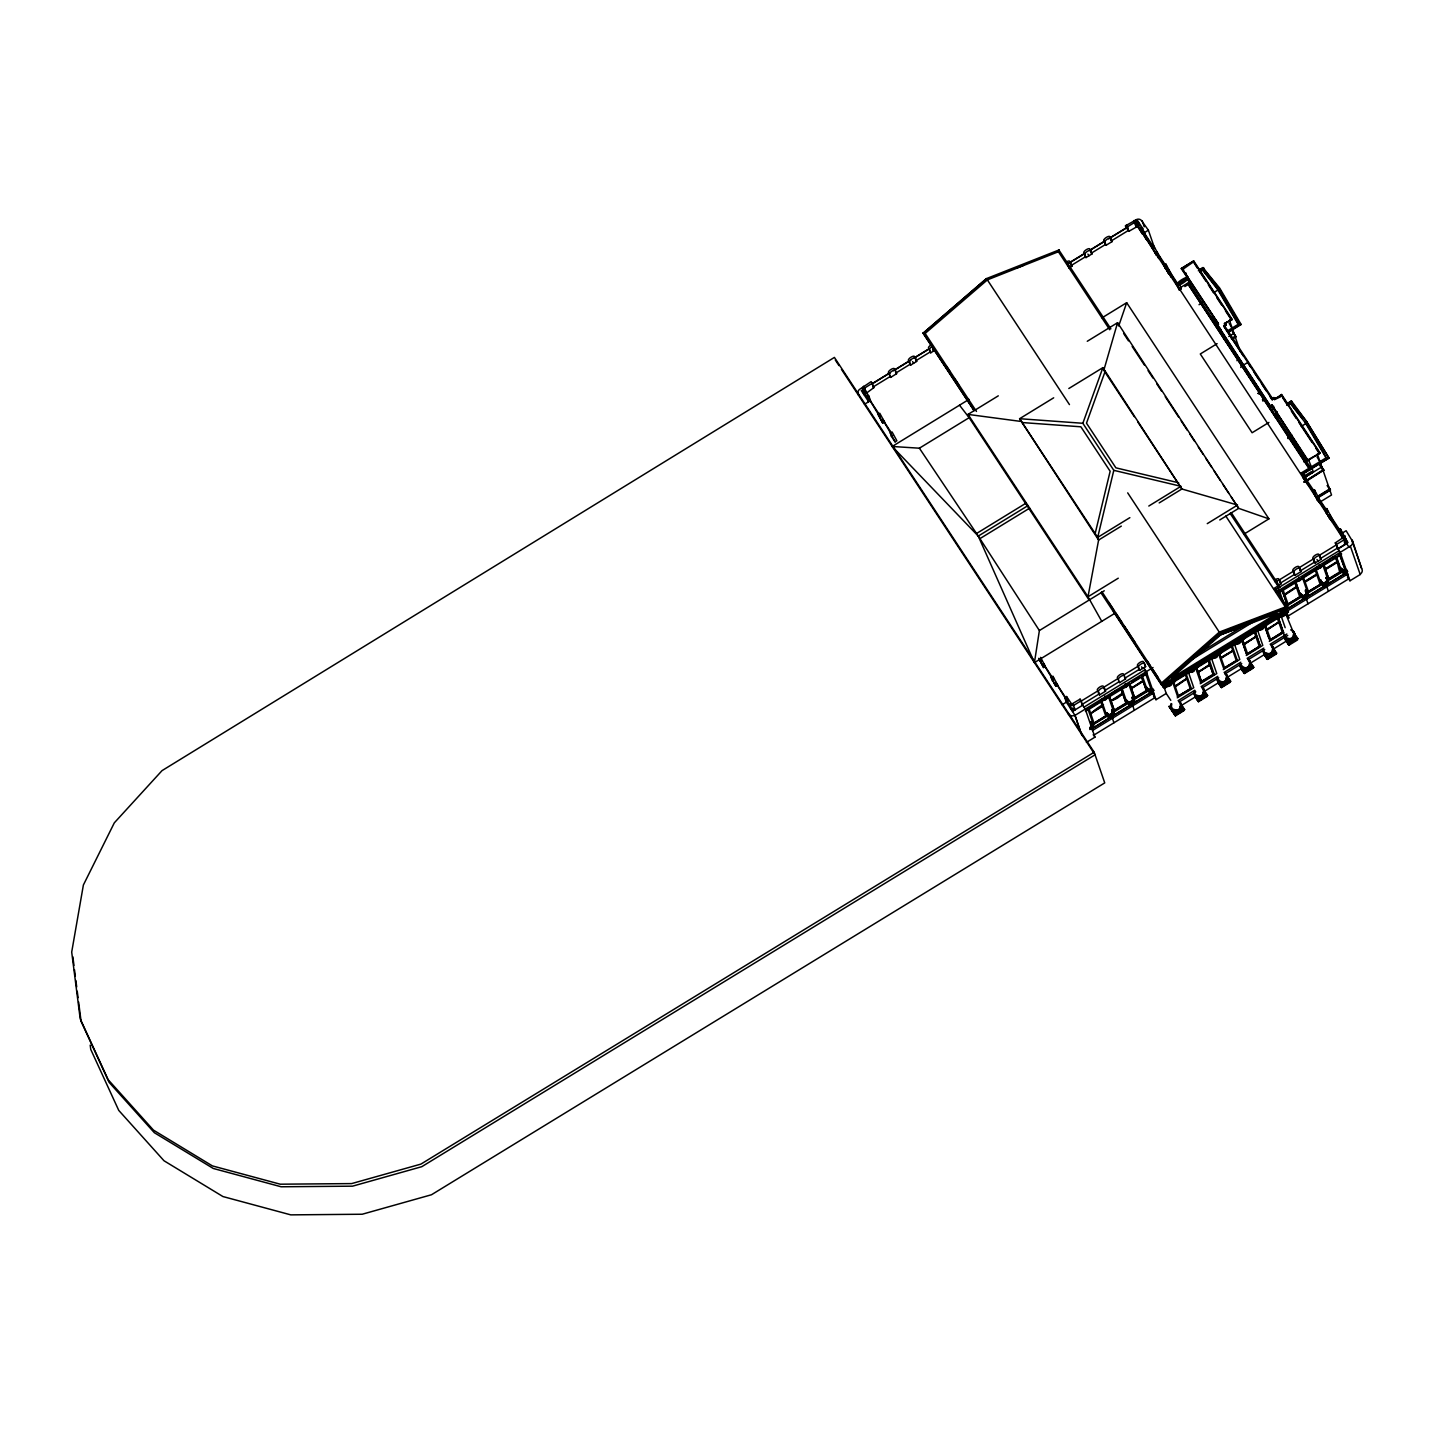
<?xml version="1.0" encoding="UTF-8"?>
<svg xmlns="http://www.w3.org/2000/svg" width="1434" height="1434" viewBox="0 0 1434 1434"><rect width="100%" height="100%" fill="white"/><g stroke="black" fill="none" stroke-linecap="round" stroke-linejoin="round"><path stroke-width="1.5" d="M1147.11 240.177L1143.669 235.033M1171.327 682.1L1170.628 684.394A3.101 2.886 -18.9 0 1 1168.459 685.542L1166.828 685.309M1194.343 667.993L1193.644 670.287A3.101 2.886 -18.9 0 1 1191.475 671.435L1189.826 671.202M1240.356 639.779L1239.675 642.056A3.101 2.886 -18.9 0 1 1237.506 643.221L1235.857 642.988M1263.372 625.654L1262.673 627.949A3.101 2.886 -18.9 0 1 1260.522 629.114L1257.582 628.63M1306.499 592.547L1305.872 594.608A2.796 2.599 -18.9 0 1 1303.918 595.648L1301.785 595.074A3.119 2.904 -18.9 0 1 1300.907 593.909M1321.072 565.731L1320.624 567.147A1.936 1.792 -18.9 0 1 1319.28 567.882L1317.81 567.47A2.151 2.008 -18.9 0 1 1317.452 567.111M1326.88 580.035L1326.253 582.096A2.796 2.599 -18.9 0 1 1324.317 583.154L1322.184 582.562A3.119 2.904 -18.9 0 1 1321.108 580.698M1162.651 684.52L1102.065 591.937L1100.954 592.744L1161.737 685.309L1287.822 608.016L1285.581 606.887L1219.312 632.089L1161.809 682.763L1161.737 685.309L1220.316 633.703L1127.698 492.866M1111.87 709.633A3.675 3.424 -19.1 0 1 1112.802 711.067L1112.569 713.558A3.28 3.065 -19.1 0 1 1110.561 715.172L1107.944 714.974A3.675 3.424 -19.1 0 1 1106.636 713.827L1109.181 718.183L1114.863 714.329L1108.858 718.004L1106.51 714.275M1129.293 704.883L1135.244 701.835L1133.362 698.967A3.567 3.316 -19.1 0 0 1132.537 697.569M1175.127 715.458L1184.627 709.597L1175.002 715.53L1168.943 706.299L1175.306 715.082L1183.928 709.794M1195.347 695.866L1198.017 701.423L1207.643 695.49L1204.004 689.951M1244.031 673.209L1253.657 667.276L1244.031 673.209L1241.002 668.585M1273.051 647.63L1276.672 653.169L1267.047 659.102L1264.376 653.546M1303.04 598.964L1308.937 595.325L1302.95 599L1301.086 596.132M1327.382 579.981L1329.336 582.813L1323.385 585.879M1347.584 571.395L1343.73 573.869L1347.261 570.768M1286.137 639.815L1288.252 644.547L1297.895 638.632L1295.78 635.585M1086.398 709.346L1086.201 711.049M1090.844 727.253A3.28 3.065 -19.1 0 0 1092.045 725.998L1092.296 723.489A3.675 3.424 -19.1 0 0 1091.919 722.718M1106.923 714.634A3.675 3.424 -19.1 0 0 1108.231 715.781L1110.83 715.996A3.28 3.065 -19.1 0 0 1112.856 714.383L1113.089 711.873A3.675 3.424 -19.1 0 0 1112.712 711.103A3.567 3.316 -19.1 0 0 1112.031 709.74M1127.357 685.47L1127.303 684.412M1133.631 700.222L1133.236 701.871A3.28 3.065 -19.1 0 1 1131.229 703.502L1128.612 703.287A3.675 3.424 -19.1 0 1 1127.321 702.14M1172.062 681.06L1170.986 684.448A4.284 3.997 -18.9 0 1 1167.885 685.846L1165.645 685.38M1170.753 704.811L1170.61 706.191A5.736 5.342 -18.9 0 0 1173.12 710.242L1177.117 710.995A5.144 4.786 -18.9 0 0 1180.523 708.772L1181.329 704.919M1172.367 709.848L1176.31 711.228A5.288 4.929 -18.9 0 0 1180.128 709.507L1181.58 705.689A5.897 5.503 -18.9 0 0 1179.178 701.513M1171.309 708.862A5.897 5.503 -18.9 0 0 1172.815 711.174L1176.758 712.537A5.288 4.929 -18.9 0 0 1180.576 710.816L1182.028 706.998M1195.078 666.935L1194.002 670.341A4.284 3.997 -18.9 0 1 1190.901 671.739L1188.661 671.273M1195.185 667.258L1194.199 670.933A4.284 3.997 -18.9 0 1 1191.098 672.331L1188.858 671.865M1195.382 695.741L1199.308 697.121A5.288 4.929 -18.9 0 0 1203.126 695.382L1204.596 691.582A5.897 5.503 -18.9 0 0 1202.176 687.406M1194.325 694.755A5.897 5.503 -18.9 0 0 1195.831 697.049L1199.756 698.43A5.288 4.929 -18.9 0 0 1203.574 696.709L1205.044 692.891M1218.093 652.828L1217 656.234A4.284 3.997 -18.9 0 1 1213.917 657.632L1211.676 657.166M1226.034 648.742L1231.86 644.726L1237.309 660.303L1223.74 668.62L1218.273 653.044L1217.215 656.826A4.284 3.997 -18.9 0 1 1214.114 658.224L1211.873 657.74M1218.398 681.634L1222.324 683.014A5.288 4.929 -18.9 0 0 1226.142 681.275L1227.612 677.457A5.897 5.503 -18.9 0 0 1225.192 673.299M1241.091 638.722L1239.012 642.54L1234.566 642.737M1264.107 624.615L1263.031 628.02A4.284 3.997 -18.9 0 1 1259.93 629.418L1257.69 628.934M1264.412 625.511L1263.229 628.612A4.284 3.997 -18.9 0 1 1260.145 630.01L1257.887 629.526M1280.741 590.969L1280.204 592.565A2.671 2.474 -18.9 0 1 1279.648 593.013M1285.76 607.747L1286.656 605.381A3.675 3.424 -18.9 0 0 1285.581 603.105A3.567 3.316 -18.9 0 1 1286.406 604.574L1286.011 607.317A3.191 2.976 -18.9 0 1 1285.438 607.944M1300.244 593.192A3.675 3.424 -18.9 0 0 1301.319 595.468L1303.775 596.329A3.28 3.065 -18.9 0 0 1306.141 595.253L1307.055 592.887A3.675 3.424 -18.9 0 0 1305.962 590.611M1320.714 579.838L1320.624 580.698A3.675 3.424 -18.9 0 0 1321.718 582.975L1323.421 585.789L1328.709 582.527M1326.127 584.122A3.28 3.065 -18.9 0 0 1326.809 583.566L1327.723 581.2A3.675 3.424 -18.9 0 0 1327.203 579.587A3.567 3.316 -18.9 0 0 1325.769 577.543M1283.896 635.19L1284.022 633.81M1284.434 637.305A5.897 5.503 -19 0 0 1285.635 638.865L1289.56 640.245A5.288 4.929 -19 0 0 1293.378 638.524L1294.848 634.706A5.897 5.503 -19 0 0 1292.446 630.548M1295.314 636.033L1293.844 639.851A5.288 4.929 -19 0 1 1290.026 641.554M1297.196 638.811L1297.519 639.958L1288.987 645.175L1284.649 639.008M1034.434 662.633L1039.381 630.548L978.257 536.083L919.391 448.197L892.199 446.476L978.257 536.083L1034.434 662.633L1115.043 613.196M1272.352 405.069A5.646 1.075 -79.2 0 0 1272.101 405.679L1270.058 406.79L1271.707 405.105L1307.647 460.655L1320.105 453.019L1281.602 394.493C1279.666 398.706 1271.331 398.114 1274.683 398.724M1271.707 405.105L1307.647 460.655M1106.564 697.533L1106.259 698.501A1.936 1.792 -19.1 0 1 1105.005 699.362L1103.481 699.129M1087.08 709.92L1087.922 709.4L1087.402 710.135M1165.035 687.513C1168.979 683.731 1163.01 693.214 1162.669 683.893M1189.485 672.671L1188.051 673.406L1197.623 667.509L1189.216 672.421M1212.483 658.564L1211.049 659.282L1212.393 658.314M1235.499 644.458L1234.065 645.175L1235.409 644.189M1258.514 630.351L1257.08 631.068L1258.46 630.153M1279.307 592.134L1282.319 590.432L1279.451 592.457M1322.273 565.785L1317.201 569.155L1322.901 565.283M1204.255 691.618L1203.359 694.146A5.144 4.786 -18.9 0 1 1199.953 696.35L1195.956 695.598A5.736 5.342 -18.9 0 1 1193.697 692.335M1227.271 677.511L1226.375 680.039A5.144 4.786 -18.9 0 1 1222.969 682.243L1218.972 681.491A5.736 5.342 -18.9 0 1 1216.713 678.228M1250.269 663.404L1249.372 665.932A5.144 4.786 -18.9 0 1 1245.967 668.136L1241.969 667.384A5.736 5.342 -18.9 0 1 1239.729 664.121M1273.284 649.297L1272.388 651.825A5.144 4.786 -18.9 0 1 1268.982 654.029L1264.985 653.277A5.736 5.342 -18.9 0 1 1262.745 650.014M1286.459 605.417L1285.886 606.976A3.191 2.976 -18.9 0 1 1285.312 607.622M1306.84 592.905L1306.392 594.805A3.191 2.976 -18.9 0 1 1304.277 596.186L1301.785 595.719A3.567 3.316 -18.9 0 1 1300.387 593.694M1095.164 533.538L1110.149 471.266L1080.878 426.794L1022.137 422.546M1121.316 526.117L1098.605 540.044L1019.61 418.71L1082.849 423.281L1113.806 470.334L1097.691 537.374L1098.605 540.044L1087.994 596.777L1101.76 621.352M1112.73 712.089L1112.103 713.612A3.191 2.976 -19.1 0 1 1109.916 714.885L1108.195 714.706M1134.312 416.667L1103.804 370.313L1117.57 322.704L1238.689 508.353L1268.911 518.857L1244.21 534.004M1171.775 703.879L1171.417 706.191A5.019 4.678 -18.9 0 0 1173.12 709.203L1176.543 710.135A4.499 4.194 -18.9 0 0 1179.68 708.45L1180.684 705.134A5.019 4.678 -18.9 0 0 1179.823 702.965M1300.656 578.727L1300.244 579.659A1.936 1.792 -18.9 0 1 1298.899 580.376L1297.429 579.963M1089.84 729.512L1094.339 726.769L1092.403 723.937A3.567 3.316 -19.1 0 0 1091.632 722.503M1135.244 701.835L1129.329 704.775L1127.016 701.208L1129.562 705.671L1135.154 701.818M1253.513 667.24L1249.946 662.06M976.482 411.468L925.145 333.441L923.084 333.172L925.145 333.441L987.399 279.863L1058.4 251.739L1058.991 249.964L1058.113 251.595M1268.911 518.857L1126.676 302.699L1118.699 325.984L1117.57 322.704L1087.277 341.274M1240.087 324.209L1241.127 324.496L1238.169 324.335L1217.502 289.274L1202.104 269.538L1202.785 267.62L1219.653 288.055L1241.127 324.496L1228.974 331.953M1082.849 423.281L1102.889 367.642L1181.885 488.994L1237.56 505.055L1207.267 523.643M1105.22 371.191L1086.488 423.173L1115.885 467.842L1178.64 482.774M1270.058 406.79L1215.799 324.317L1217.95 323.403L1181.257 268.57L1193.715 260.934L1232.218 319.459L1224.6 323.457L1226.16 324.98L1224.457 325.59A5.646 1.739 14.4 0 1 1225.425 325.554L1225.156 324.783M1273.84 397.451L1272.119 398.903L1273.643 397.971M1274.485 399.261L1281.602 394.493M1171.954 682.172L1169.983 684.86L1165.537 685.076M1194.97 668.065L1192.998 670.753L1188.553 670.951M1217.986 653.958L1216.014 656.647L1211.569 656.844M1241.091 640.156L1240.016 642.127A4.284 3.997 -18.9 0 1 1236.933 643.525L1235.767 643.436M1263.999 625.726L1262.028 628.433L1258.676 629.006M1250.932 666.057L1249.606 668.495A5.288 4.929 -18.9 0 1 1245.787 670.216L1241.844 668.836A5.897 5.503 -18.9 0 1 1240.338 666.523M1280.078 592.188L1280.687 590.772M1286.854 607.066L1286.029 608.572A3.28 3.065 -18.9 0 1 1285.348 609.127M1301.265 578.834L1300.584 580.053A2.671 2.474 -18.9 0 1 1298.666 580.931L1297.268 580.627M1273.984 652.04L1272.621 654.37A5.288 4.929 -18.9 0 1 1270.219 655.858M1321.449 565.767L1318.868 567.864M1321.521 565.964L1320.983 567.559A2.671 2.474 -18.9 0 1 1319.047 568.42L1317.075 567.739M1106.976 697.964L1106.725 698.609A2.671 2.474 -19.1 0 1 1105.094 699.935L1101.921 698.824M1127.16 684.914L1123.844 686.94M1127.232 685.093L1127.106 686.115A2.671 2.474 -19.1 0 1 1125.475 687.424L1124.041 687.495M1285.76 612.712L1284.685 614.684A4.284 3.997 -19 0 1 1281.584 616.082L1279.236 615.294M1285.975 613.304L1284.882 615.276A4.284 3.997 -19 0 1 1281.781 616.674L1279.54 616.19M1102.154 699.129L1104.252 699.684M1219.241 288.664L1217.502 289.274M1307.127 422.223L1291.55 401.126L1287.32 403.241M1102.854 699.398L1104.969 699.559A2.671 2.474 -19.1 0 0 1106.6 698.25L1104.897 699.38M1171.022 703.538L1170.879 706.98M1306.661 593.73L1306.284 594.483A3.191 2.976 -18.9 0 1 1304.169 595.845L1301.678 595.397A3.567 3.316 -18.9 0 1 1300.279 593.353M1327.059 581.236L1326.665 581.989A3.191 2.976 -18.9 0 1 1324.55 583.351L1322.076 582.885A3.567 3.316 -18.9 0 1 1320.66 580.86L1320.624 580.035M1294.275 636.857L1294.615 633.936M1091.579 726.052L1092.206 723.686A3.567 3.316 -19.1 0 0 1090.898 721.607M1132.914 700.384L1132.484 701.118A3.191 2.976 -19.1 0 1 1130.297 702.391L1128.594 702.212M1291.622 629.831L1294.884 634.025M1279.863 592.152L1280.293 590.736A2.151 2.008 -18.9 0 0 1280.168 590.234M1285.491 607.102L1286.101 605.04A3.119 2.904 -18.9 0 0 1285.563 603.696L1288.557 607.819L1285.545 609.683M1341.292 554.08L1341.005 554.51A1.936 1.792 -18.9 0 1 1339.661 555.227L1338.531 555.173M1230.659 514.017L1231.358 512.78L1230.497 514.358M1240.894 641.787L1240.213 642.719A4.284 3.997 -18.9 0 1 1237.13 644.117L1234.889 643.633M1300.817 578.924L1300.459 579.694A2.671 2.474 -18.9 0 1 1298.541 580.555L1297.752 580.304M1321.27 566.627L1320.857 567.183A2.671 2.474 -18.9 0 1 1318.921 568.061L1318.151 567.81M1341.65 553.972L1341.238 554.546A2.671 2.474 -18.9 0 1 1339.302 555.424L1338.585 555.352M1285.258 613.465L1280.329 615.67M1297.394 638.865L1288.521 644.296M1184.233 709.687L1180.415 704.237M1288.18 608.428L1285.689 603.589M1230.139 681.616L1226.339 675.701M1308.633 595.468L1306.033 591.453M1253.262 667.366L1249.337 661.594M1094.034 726.913L1091.973 723.758M1317.326 453.986L1322.883 469.904L1303.757 482.165L1323.761 470.065L1319.441 463.254M1123.234 687.603L1128.863 684.538L1123.682 687.513M1243.314 365.186L1248.028 362.282M1161.325 684.484L1219.886 632.86L1287.391 607.174M1208.647 644.816L1199.2 653.133L1243.242 626.138L1219.671 635.101L1211.802 642.038M1058.991 249.964L986.502 278.59L923.084 333.172L974.044 410.608M1069.459 404.603L986.502 278.59L923.227 333.208L973.919 410.232M1305.765 481.806L1307.288 483.688L1305.388 480.82M1316.932 498.53L1319.585 502.545L1316.932 498.118M1332.562 522.048L1330.214 518.319M1145.21 237.524L1147.021 240.177M1157.561 256.292L1158.887 258.317L1156.216 253.854M1169.893 275.041L1171.219 277.067L1169.499 274.055M1300.405 579.497L1298.469 580.376M1341.274 553.972L1337.581 556.517L1341.166 554.349M1146.178 673.765L1143.328 675.755L1147.039 673.496A1.936 1.792 -19.1 0 1 1145.784 674.356L1145.264 674.41M1240.769 367.462L1241.396 365.813M1262.583 400.14L1263.515 399.405M1128.881 231.304L1127.339 226.859L1135.603 221.894L1142.414 233.903L1148.383 230.193L1141.822 220.997A4.177 3.89 -19 0 0 1136.786 219.438L1125.314 225.927L1128.881 231.304L1137.449 226.411L1142.414 233.903M1072.471 711.479L1082.706 705.205L1081.164 700.778L1080.071 699.147L1071.7 704.094L1066.537 696.53L1064.745 697.623L1066.287 702.068L1075.034 715.369L1081.935 735.427M858.249 394.87L858.607 394.655A4.177 3.89 -19 0 1 859.289 389.582L871.155 381.623L872.248 383.272L864.093 388.381L865.76 393.615L864.039 394.673L862.497 390.245L864.29 389.134M872.248 383.272L873.772 387.718L865.76 393.615M1306.249 591.417A3.675 3.424 -18.9 0 1 1307.324 593.712L1306.428 596.078A3.28 3.065 -18.9 0 1 1304.044 597.153L1302.879 596.257L1306.966 593.748L1305.263 591.131M1321.718 582.975L1323.277 583.763L1327.436 580.394A3.675 3.424 -18.9 0 0 1326.342 578.099M1341.005 568.043A3.675 3.424 -18.9 0 0 1342.081 570.338L1343.64 571.108L1346.365 569.441M1343.766 573.241L1347.386 571.019M1308.364 595.343L1303.273 599.179L1308.507 595.433M1347.566 571.879L1344.034 574.048L1347.368 571.27M1321.682 583.279L1323.654 586.685L1328.942 583.423L1326.414 578.96M1249.319 667.168L1244.389 670.198L1241.844 665.627M1221.141 686.151L1229.637 680.917M1198.089 700.437L1207.643 695.49M1244.138 672.044C1264.483 655.428 1242.328 680.738 1241.36 667.652M1206.693 695.526L1207.034 696.476L1198.519 701.71L1198.179 700.76L1207.249 695.58L1198.179 701.154L1195.49 696.924M1222.897 685.595L1229.942 681.562L1221.194 687.047M1267.118 658.098L1276.672 653.169M1175.038 715.387L1184.412 709.74L1180.505 704.148M1241.36 668.029L1244.336 672.761L1252.724 667.294L1253.047 668.262L1244.533 673.496L1240.302 667.025M1275.74 653.187L1276.063 654.155L1267.548 659.389L1267.226 658.439L1275.973 653.348M1169.696 706.783L1175.504 715.835L1184.018 710.583L1180.612 704.936M1218.344 682.709L1221.535 687.603L1230.031 682.369L1229.709 681.419M909.013 361.063L894.977 369.667L896.608 373.7L890.622 377.393L888.435 372.535A3.549 1.255 -33.3 0 1 890.998 369.452A3.549 1.255 -33.3 0 1 894.457 368.843M1104.395 241.27L1090.342 249.892L1091.435 253.101L1105.489 244.479L1103.839 240.446M872.697 383.541L890.084 372.876M893.633 370.707L910.769 360.203M914.157 358.106L928.999 349.018M1068.724 263.336L1083.961 253.997M1089.499 250.609L1104.897 241.163M1108.697 238.833L1127.733 227.164M1136.23 222.395L1138.022 221.302L1142.665 228.365L1145.551 236.789L1156.467 255.288L1158.26 254.194L1153.456 245.357M890.084 376.568L873.234 386.893L872.123 383.685L888.972 373.342L890.622 377.393M896.071 372.894L910.124 364.272L908.475 360.239M1071.395 265.38L1085.448 256.776M910.662 365.096L916.667 361.422L915.555 358.213A3.549 1.255 -33.3 0 0 912.132 358.805A3.549 1.255 -33.3 0 0 909.532 361.906L910.662 365.096L909.586 363.447M930.72 352.8L933.713 350.971L932.172 346.526A3.567 1.255 -33.3 0 0 929.626 349.573L930.72 352.8L929.626 351.151M1068.939 268.05L1071.933 266.204L1070.284 262.171L1084.337 253.567L1085.986 257.6L1091.991 253.926L1090.88 250.717A3.549 1.255 -33.3 0 0 1087.456 251.308A3.549 1.255 -33.3 0 0 1084.857 254.392M1104.951 243.655L1106.026 245.304L1112.031 241.629L1110.92 238.42A3.549 1.255 -33.3 0 0 1107.496 239.012A3.549 1.255 -33.3 0 0 1104.897 242.113M1139.546 225.747L1137.754 226.841L1136.23 222.252M861.278 390.532L868.681 401.735L867.158 397.308L868.932 396.196L864.164 389.08M1140.872 229.458L1142.665 228.365M864.451 404.28L870.474 400.642L868.932 396.196M880.906 420.305L882.681 419.212L884.527 422.026L882.735 423.12L877.931 414.032L882.735 423.12M892.073 431.957L896.877 440.776L895.085 441.869L891.392 436.259L893.185 435.165M1165.125 268.427L1166.918 267.333L1165.788 263.874L1170.61 272.944L1168.818 274.037L1164.014 265.218L1168.818 274.037M1166.971 271.241L1168.764 270.148L1178.354 286.639M1181.257 268.57L1193.715 260.934M892.199 446.476L969.026 399.369M1101.993 317.846L1126.676 302.699M1183.659 269.968A5.646 1.739 14.4 0 0 1182.53 269.538L1193.464 261.884L1197.39 268.212M1187.961 279.254C1174.141 291.263 1172.815 282.355 1187.908 276.744M1199.075 269.897L1202.785 267.62L1219.42 289.148M1176.884 283.986L1187.603 277.407M1198.322 270.847L1203.664 267.566L1203.646 268.911M1181.096 288.897L1179.304 289.991L1177.529 284.757L1187.728 278.501L1189.557 283.807M1199.702 272.066L1203.753 269.162M998.297 395.838L968.004 414.408L969.133 417.688L1089.123 600.057M1137.807 226.231L1179.608 289.758L1179.124 288.395L1187.513 283.251L1310.21 469.76M919.391 448.197L969.133 417.688L959.525 405.195M1184.825 286.567L1190.435 283.125M1213.433 292.805L1218.398 289.758L1237.972 322.991M1199.039 304.707L1202.499 302.592M1053.685 397.81L1019.61 418.71L1097.691 537.374L1129.867 517.656M1068.814 388.524L1102.889 367.642L1103.804 370.313M1215.835 322.471L1217.394 321.521M1278.895 416.326L1275.848 418.19L1270.918 405.822A5.646 1.075 -79.2 0 0 1270.578 406.611L1216.319 322.955M1215.799 324.317L1217.305 323.385M1218.201 325.697A5.646 1.739 14.4 0 0 1217.072 325.285L1218.308 323.564L1182.261 268.767M1217.072 325.285L1218.577 324.353L1181.885 268.588M1232.218 319.459L1224.313 323.492L1225.425 325.554L1223.919 326.486L1243.296 355.937M1224.582 324.281L1231.214 319.262M1225.443 324.729L1223.65 325.715L1272.083 399.333L1273.607 398.401L1274.45 399.692L1281.62 396.232M1226.626 331.415L1238.169 324.335M1228.759 331.146L1239.066 324.837M1228.526 331.738L1240.249 324.568L1218.775 288.126M1217.125 343.658L1200.294 353.983L1252.115 432.745L1268.947 422.421M1228.795 336.506L1233.975 333.333M1231.268 338.639L1235.015 336.345L1229.512 320.356M1232.093 338.836L1235.893 336.506L1232.433 331.272M1232.236 339.284L1235.893 336.506M976.536 533.502L1026.26 503.011M978.257 536.083L1027.999 505.593M979.906 538.646L1029.648 508.156M1270.578 406.611L1271.833 404.89L1308.149 460.475A5.646 1.075 -79.2 0 1 1308.489 459.705L1313.436 472.055L1304.94 477.128M1288.073 403.259L1291.55 401.126L1290.887 403.599L1302.43 418.387M1286.692 405.123L1291.909 402.972M1148.795 506.041L1180.971 486.305L1113.806 470.334M1159.174 502.922L1181.885 488.994L1137.969 422.241M1301.301 426.364L1307.288 422.707L1305.37 422.833L1289.991 403.097L1290.672 401.179L1306.643 421.686L1329.013 458.055L1306.643 421.686L1305.37 422.833L1326.038 457.894L1328.135 458.127L1302.09 474.08L1305.065 481.125L1306.858 480.031L1303.488 472.79M1287.965 437.119L1291.711 434.825M1287.822 437.711L1291.55 435.416M1288.288 438.051L1292.034 435.757M1288.126 438.643L1291.873 436.348M1304.456 456.066L1305.872 460.171L1301.821 452.893M1302.753 454.255L1300.799 450.491M1303.757 461.838L1307.234 459.705M1307.772 459.902L1320.105 453.019M1118.269 578.189L1087.994 596.777L968.004 414.408L1020.524 421.381M1039.381 630.548L1104.27 590.772M1219.76 519.95L1238.689 508.353L1231.34 497.186M1305.065 481.125L1301.319 472.915L1326.038 457.894M1302.233 474.475L1329.013 458.055L1301.624 473.776L1302.18 474.654L1301.319 472.915M1304.743 475.729L1311.447 471.625L1311.913 472.987M1303.219 478.329L1321.843 466.892M1306.535 481.179L1323.761 470.065M1317.81 496.236L1329.874 488.851L1330.429 490.123L1317.326 498.154M1317.004 497.222L1330.107 489.191L1327.543 485.319M1318.133 497.168L1330.196 489.765M1043.576 667.545L1038.754 658.475L1043.576 667.545L1045.35 666.452L1040.546 657.364L1041.658 660.841M1319.244 502.509L1331.523 494.981L1323.044 470.334L1319.549 465.046M1052.215 680.702L1054.008 679.591L1052.879 676.131L1057.7 685.201L1055.908 686.312L1051.104 677.493L1055.908 686.312M1326.056 513.031L1327.848 511.938L1326.719 508.461L1331.541 517.549L1329.748 518.642L1324.962 509.823L1329.748 518.642M1054.062 683.498L1055.854 682.405L1057.7 685.201M1346.562 540.367L1340.378 528.877L1338.585 529.971L1342.439 537.947M1062.182 704.829L1068.079 700.975L1066.537 696.53M1072.722 708.038L1070.929 709.131L1069.406 704.686L1071.18 703.592M1343.246 537.033L1345.038 535.94M1340.378 528.877L1341.919 533.305L1346.114 530.723L1351.957 540.367A4.177 3.89 -19 0 1 1351.276 545.44L1350.326 546.103L1360.221 574.514L1349.968 580.788L1340.306 552.699L1335.287 542.894L1343.497 537.374L1330.644 518.104M1081.164 700.778L1073.6 705.42L1072.524 703.771M1081.039 701.19L1097.888 690.865L1099 694.074L1082.15 704.399M1345.2 543.988A2.366 2.205 -19 0 0 1346.221 540.582L1344.68 536.137A2.366 2.205 -19 0 1 1343.676 539.543L1345.45 544.364L1337.904 548.989L1336.363 544.544L1343.927 539.919L1179.124 288.395M1276.565 581.684L1275.274 582.007M1119.04 681.777L1104.987 690.399L1103.875 687.191L1117.928 678.569L1119.578 682.602L1125.565 678.927L1123.933 674.894L1137.969 666.29L1139.08 669.499L1125.027 678.103M1320.517 558.489L1337.366 548.164L1336.255 544.956L1319.405 555.281L1321.055 559.314L1315.068 562.988L1312.863 558.131A3.549 1.255 -33.3 0 1 1315.444 555.066A3.549 1.255 -33.3 0 1 1318.886 554.438M1099.537 694.898L1105.524 691.224L1104.413 688.015A3.549 1.255 -33.3 0 0 1100.989 688.607A3.549 1.255 -33.3 0 0 1098.408 691.708L1099.537 694.898L1098.444 693.249M1139.618 670.323L1145.623 666.649L1144.511 663.44A3.549 1.255 -33.3 0 0 1141.088 664.032A3.549 1.255 -33.3 0 0 1138.488 667.115L1139.618 670.323L1138.542 668.674M1337.761 548.828L1347.996 542.554L1344.232 536.836M1068.384 714.24L1068.742 714.024A4.177 3.89 -19 0 0 1073.779 715.584L1074.801 715.028L1080.34 731.071M1277.963 585.735L1280.956 583.907L1279.863 580.68A3.567 1.255 -33.3 0 0 1276.439 581.29L1277.461 584.247M1295.01 575.285L1301.014 571.61L1299.903 568.402A3.549 1.255 -33.3 0 0 1296.479 568.993A3.549 1.255 -33.3 0 0 1293.88 572.094L1295.01 575.285L1292.823 570.427A3.549 1.255 -33.3 0 1 1295.404 567.344A3.549 1.255 -33.3 0 1 1298.846 566.735M1273.589 588.675L1277.927 586.022L1230.139 513.408M1339.033 550.764L1275.633 589.499L1279.97 586.847A3.424 1.04 16.2 0 0 1279.146 586.757L1278.536 586.757M1083.996 707.141L1145.157 669.642M1074.998 715.369L1153.044 667.527M1276.35 591.919L1350.326 546.103M1088.764 708.235L1092.134 706.173M1095.486 704.112L1101.509 700.401L1106.761 715.674L1093.192 723.991L1106.761 715.674M1114.182 692.64L1121.693 687.603M1132.896 681.168L1139.618 677.063M1294.597 582.025L1299.796 596.867L1288.055 604.055L1282.856 589.231L1291.227 584.086M1292.195 583.495L1295.583 581.415L1300.835 596.669L1287.266 604.987L1281.799 589.428M1304.922 575.697L1309.941 572.614M1310.873 572.023L1314.279 569.943M1325.679 569.925L1323.618 564.225L1328.655 561.142M1329.569 560.569C1339.123 544.113 1343.658 592.134 1337.295 562.361L1325.554 569.549L1328.834 579.067L1325.357 569.244L1337.169 561.985M1099.036 702.373L1088.98 708.539L1093.981 723.059L1105.722 715.871L1100.505 701.029M1111.225 701.423L1109.36 696.046C1124.848 679.967 1128.128 696.422 1110.884 700.742L1114.361 710.565L1111.099 701.065L1122.84 693.859L1126.102 703.359L1122.965 694.235M1131.426 682.512L1139.815 677.368M1291.442 584.391L1282.856 589.231M1303.434 577.042L1310.156 572.919M1325.428 569.19L1323.833 564.53L1328.852 561.447M1332.222 559.403L1335.574 557.342M1085.466 711.461L1146.644 673.944L1144.959 671.829L1152.757 693.841M1110.956 700.688L1122.499 693.178M1131.139 687.872L1129.544 683.229L1131.354 688.195L1142.88 680.684L1141.822 677.583M1325.231 568.886L1336.972 561.68L1335.359 557.019M1090.503 713.254C1115.204 698.609 1098.319 705.295 1090.826 713.935M1143.149 681.419L1146.501 690.865L1143.221 681.365L1131.48 688.553L1134.742 698.053L1131.283 688.248L1143.095 680.989L1141.285 676.023M1284.577 594.25L1296.39 586.99M1304.958 581.756L1316.788 574.496M1090.7 713.558L1102.441 706.353M1284.918 594.931L1296.515 587.366M1305.173 582.061L1316.914 574.855M1189.413 661.038L1255.377 620.599M1114.164 710.242L1125.905 703.054M1134.545 697.749L1146.286 690.543M1328.619 578.744L1340.36 571.557M1287.069 604.682L1300.638 596.365L1295.386 581.093M1127.142 703.162L1113.376 711.174L1127.142 703.162L1121.89 687.908M1147.541 690.668L1133.756 698.681L1147.541 690.668L1142.073 675.091M1321.234 584.176L1307.449 592.188L1321.234 584.176L1315.964 568.904M1341.615 571.664L1327.83 579.677L1341.615 571.664L1336.363 556.41M1091.83 725.514L1108.357 715.387M1114.057 711.891L1128.737 702.893M1134.437 699.398L1149.118 690.381M1287.75 605.399L1302.43 596.383M1306.302 594.017L1322.811 583.889M1326.683 581.523L1343.21 571.395M1091.364 728.956L1152.542 691.439L1153.545 693.052L1092.385 730.569M1287.302 608.805L1346.616 572.453L1347.619 574.066L1286.459 611.565M1091.435 729.135L1152.613 691.636L1153.545 693.052M1287.374 609.002L1346.687 572.632L1340.378 556.697M1162.849 686.187L1286.621 610.31M1113.196 610.723L1163.046 686.743L1286.8 610.866L1285.563 607.281M1173.299 681.078L1176.651 679.017M1198.86 665.394L1204.703 661.827M1220.173 652.327L1223.578 650.247M1243.188 638.202L1254.284 631.856L1244.21 638.022M1273.733 619.488L1277.282 617.749L1267.226 623.915M1185.237 674.195L1173.496 681.383L1178.497 695.92L1190.238 688.714L1185.04 673.872M1208.253 660.07L1196.512 667.276L1198.107 671.919L1209.848 664.731L1208.055 659.765L1213.254 674.607L1209.991 665.089L1198.25 672.295L1201.513 681.795L1196.834 668.513M1219.527 653.169L1231.071 645.659L1236.269 660.5L1224.528 667.688L1219.312 652.864M1171.936 683.122L1188.625 672.887M1194.952 669.015L1211.622 658.78M1217.95 654.908L1234.638 644.673M1242.812 639.654L1257.654 630.566M1263.981 626.676L1288.431 611.888L1286.764 612.354M1360.221 574.514L1360.956 573.51A4.177 3.89 -19 0 0 1361.619 568.456L1352.316 540.152M1093.55 735.301L1154.729 697.784L1152.613 691.636M1287.642 616.297L1348.802 578.798L1346.687 572.632L1347.619 574.066M1186.85 678.838L1175.36 686.778M1221.051 657.883L1232.864 650.624L1220.926 657.507L1221.374 658.564M1244.138 643.705L1255.879 636.517L1244.389 644.458M1267.064 629.651L1278.895 622.392M1175.235 686.402L1186.635 678.533L1175.109 686.044M1221.248 658.188L1232.989 650.982M1244.264 644.081L1256.005 636.875M1267.28 629.974L1278.68 622.087L1266.939 629.293L1267.405 630.333M1086.398 742.4L1094.931 737.166L1085.269 709.077L1081.594 703.574M1153.456 695.848L1156.001 699.72L1166.236 693.447L1163.476 685.416M1201.316 681.491L1213.056 674.285M1255.073 630.924L1260.325 646.196L1246.755 654.513L1260.11 645.874L1255.521 632.519M1277.873 616.512L1283.125 631.767L1269.753 640.406L1283.34 632.089L1278.07 616.817M1191.295 688.517L1177.511 696.53L1191.295 688.517L1185.828 672.94M1214.293 674.41L1200.527 682.423L1214.293 674.41L1209.041 659.138M1177.242 697.838L1193.751 687.711L1189.091 674.141M1200.24 683.731L1216.767 673.586L1211.425 658.098M1223.256 669.606L1239.783 659.479L1234.441 643.991M1246.271 655.499L1262.78 645.372L1257.457 629.885M1269.287 641.392L1283.968 632.394M1178.103 700.67L1194.719 690.256L1195.723 691.869L1179.035 702.104M1201.118 686.563L1217.789 676.328M1224.116 672.456L1240.804 662.221M1247.132 658.349L1263.82 648.114M1270.148 644.242L1286.836 634.007M1094.178 752.241L420.915 1164.103L351.653 1183.588L280.239 1184.197L212.375 1165.896L153.456 1130.117L108.195 1079.748L80.196 1018.767L71.7 952.086L83.387 884.993L114.308 822.847L162.024 770.632L834.409 357.407L1094.178 752.241L1104.736 782.892L431.473 1194.755L362.21 1214.239L290.797 1214.867L222.933 1196.548L164.014 1160.769L118.753 1110.4L90.754 1049.437L90.199 1045.135M1218.739 677.762L1202.051 687.997A5.019 4.678 -18.9 0 1 1203.7 691.027L1202.696 694.343A4.499 4.194 -18.9 0 1 1199.559 696.028L1196.135 695.078A5.019 4.678 -18.9 0 1 1194.414 692.066M1225.066 673.89L1241.754 663.655M1264.752 649.548L1248.082 659.783A5.019 4.678 -18.9 0 1 1249.731 662.813L1248.727 666.129A4.499 4.194 -18.9 0 1 1245.59 667.814L1242.149 666.864A5.019 4.678 -18.9 0 1 1240.733 665M1287.768 635.441L1271.08 645.676A5.019 4.678 -18.9 0 1 1272.747 648.688L1271.725 652.022A4.499 4.194 -18.9 0 1 1268.588 653.689L1265.164 652.757A5.019 4.678 -18.9 0 1 1263.748 650.893M1180.039 706.299L1196.727 696.064M1203.054 692.192L1219.725 681.957M1226.052 678.085L1242.74 667.85M1250.932 662.831L1263.91 654.872M1273.93 648.724L1286.907 640.765M1288.341 643.561L1297.895 638.632M1103.194 700.115C1121.047 689.521 1091.399 707.105 1107.586 697.426M1126.658 700.545A3.675 3.424 -19.1 0 0 1128.325 702.463L1133.272 700.258L1133.201 698.555A3.675 3.424 -19.1 0 0 1132.251 697.139M1152.291 688.589L1148.724 689.969A3.675 3.424 -19.1 0 1 1147.039 688.051M1106.976 713.2A3.119 2.904 -19.1 0 0 1107.998 714.257L1110.203 714.58L1112.874 712.752L1113.178 713.648L1109.091 716.14L1107.066 712.662M1089.93 727.737L1092.672 726.07L1092.583 724.313A3.675 3.424 -19.1 0 0 1092.206 723.543M1130.834 702.803L1132.95 701.065A3.28 3.065 -19.1 0 1 1130.942 702.678L1129.167 702.75M1148.15 688.535L1149.871 691.134L1152.595 689.467M1153.169 689.933L1149.638 692.998L1154.137 690.256M1129.562 705.671L1134.724 701.567M1153.492 691.027L1149.96 693.178L1153.312 690.166M1172.689 681.849L1171.184 685.04A4.284 3.997 -18.9 0 1 1168.101 686.438L1165.842 685.972M1297.107 581.003L1302.717 577.92L1296.748 581.505M1279.576 616.745L1279.038 617.964L1287.087 612.874M1257.994 393.221L1259.41 393.615L1258.102 393.525M1340.611 554.815L1338.639 555.083M1146.322 674.07L1144.959 674.5M1017.495 267.728L1023.589 265.326M1229.691 320.248L1230.515 320.069A5.646 1.739 14.4 0 1 1231.483 320.051L1225.407 310.784M1220.226 633.9L1287.822 608.016L1275.507 589.087M1145.031 674.679L1145.73 674.554A2.671 2.474 -19.1 0 0 1147.361 673.245M1124.579 686.994L1125.278 686.868A2.671 2.474 -19.1 0 0 1126.981 685.757M1202.104 269.538L1204.022 269.413M1267.781 654.639L1269.162 654.549A5.144 4.786 -18.9 0 0 1272.567 652.345L1273.195 647.953A5.736 5.342 -18.9 0 0 1270.954 644.691M1073.349 708.539L1075.141 709.848L1073.367 705.044A2.366 2.205 -19 0 1 1069.746 704.47L1071.27 708.916A2.366 2.205 -19 0 0 1074.891 709.489M1275.543 411.952L1277.353 411.881M1338.711 555.729L1339.428 555.783A2.671 2.474 -18.9 0 0 1340.808 555.37M1346.096 569.979A2.796 2.599 -18.9 0 1 1344.68 570.499L1342.367 569.155L1344.536 571.18A3.28 3.065 -18.9 0 0 1346.902 570.105M1321.987 581.792L1324.156 583.835A3.28 3.065 -18.9 0 0 1326.522 582.76L1327.346 581.236L1327.651 582.132M1321.055 582.365A3.675 3.424 -18.9 0 0 1321.987 583.799L1324.442 584.642A3.28 3.065 -18.9 0 0 1325.321 584.498M1264.412 653.42L1268.355 654.782A5.288 4.929 -18.9 0 0 1272.173 653.062L1273.625 649.243A5.897 5.503 -18.9 0 0 1272.8 646.644M1217.323 680.648A5.897 5.503 -18.9 0 0 1218.846 682.942L1222.772 684.323A5.288 4.929 -18.9 0 0 1226.59 682.602L1227.468 678.838M1129.418 705.349L1126.891 701.764M1212.841 657.095L1214.49 657.328A3.101 2.886 -18.9 0 0 1216.659 656.163L1217.358 653.886A3.46 3.227 -18.9 0 0 1217.161 653.097M1316.824 499.731L1319.19 498.781L1314.386 489.711L1315.498 493.171M1318.205 568.007L1316.878 567.183M1148.777 689.252L1150.982 689.575A2.796 2.599 -19.1 0 0 1152.309 688.894M1266.419 654.388L1265.164 653.796A5.736 5.342 -18.9 0 1 1262.816 649.745M1291.209 629.687L1292.195 630.153A5.736 5.342 -19 0 1 1294.436 633.416A5.897 5.503 -19 0 1 1295.081 634.67M1286.388 639.259L1290.385 640.012A5.144 4.786 -19 0 0 1293.791 637.807M1094.339 726.769L1090.198 728.705L1093.712 726.482M1329.336 582.813L1323.654 586.685M1290.976 630.064L1292.016 630.673A5.019 4.678 -19 0 1 1293.719 633.685L1292.697 637.001A4.499 4.194 -19 0 1 1289.56 638.668L1286.137 637.736A5.019 4.678 -19 0 1 1284.721 635.854M1317.434 499.749L1318.079 500.323A2.671 2.474 -19 0 1 1318.832 501.434M1093.766 726.787L1092.439 725.048M1286.083 640.173L1288.592 641.446L1288.144 640.12M1174.607 681.616C1169.839 683.91 1179.823 681.867 1172.349 678.174M1307.485 484.011L1307.736 484.549M1221.051 687.173L1218.004 682.692M1318.025 500.125L1318.76 501.237M1203.001 270.022L1218.398 289.758M1152.416 247.06L1151.645 246.2L1156.467 255.288M1150.964 689.27L1152.542 691.439M1169.893 706.819L1170.377 708.002M1178.891 283.484L1179.573 284.452M1177.78 285.545L1176.328 283.717L1179.304 289.991M1330.609 519.305L1331.935 521.313M1147.415 688.714L1149.638 692.084M1147.397 688.929L1149.96 693.178M1147.29 689.27L1149.745 692.586M1135.119 701.907L1133.308 699.003L1133.236 699.9M1133.201 699.344L1134.939 701.979M1131.982 698.304L1134.868 702.445M1112.497 711.318C1118.233 714.401 1106.439 720.782 1106.636 713.72M1112.569 711.515L1114.236 714.042M1111.888 711.694L1113.178 713.648M1193.518 261.472L1231.519 319.208M1281.387 395.031L1319.388 452.786M1199.828 271.922L1205.922 281.172M1208.36 284.882L1213.218 292.285M1216.874 297.824L1221.75 305.227M1282.838 398.078L1287.714 405.481M1291.353 411.038L1296.228 418.441M1298.666 422.134L1312.056 442.497M1315.713 448.053L1319.37 453.61A5.646 1.739 14.4 0 0 1318.617 453.61M1232.577 331.702L1236.036 336.954M1320.302 465.028L1323.923 470.513M1225.317 323.69L1226.16 324.98M1224.654 325.894L1272.334 398.365M1248.136 363.304L1250.556 366.979M1254.194 372.499L1259.034 379.867M1261.454 383.541L1266.294 390.908M1269.932 396.429L1272.352 400.104M1327.167 485.552L1329.479 489.084M1297.967 446.655L1299.903 449.595M1211.963 316.573L1216.516 323.51M1218.9 327.131L1221.302 330.77M1297.465 446.53L1305.603 458.898M1216.803 324.496L1270.309 405.822M1224.349 336.685L1189.503 283.699L1185.685 272.639M1275.023 413.673L1310.963 468.309M1308.238 467.394L1187.513 283.251M1179.608 284.541L1181.15 288.969M1140.514 227.235L1153.026 246.236M1177.708 283.753L1156.396 251.344L1164.605 265.882M1304.85 477.361L1315.103 492.579M1326.952 512.494L1317.201 496.128L1326.325 509.626M1329.694 514.734L1340.915 531.799M1176.758 283.591L1177.529 284.757M1153.671 249.122L1142.199 230.157M1164.928 266.24L1156.252 251.524M1305.962 480.587L1314.62 493.726M1175.826 282.946L1169.23 271.546M1313.221 491.772L1306.499 481.537L1303.416 472.682M1316.591 496.881L1325.572 510.522M1340.145 532.695L1329.533 514.878M1134.886 222.234L1133.81 220.585L1135.334 225.03M1345.379 541.711L1349.071 547.322M1135.585 225.389L1136.427 226.68L1135.083 222.073M1344.357 542.715L1345.45 544.364M1127.339 226.859L1126.264 225.21L1127.787 229.655M1335.287 542.894L1336.363 544.544M1347.422 576.916L1349.968 580.788M1336.972 561.68L1337.42 562.72M1110.938 239.98L1112.031 241.629M1319.979 557.665L1321.055 559.314M1316.968 559.511L1318.061 561.16M1317.039 575.231L1316.573 574.174L1304.832 581.379L1305.299 582.437M1090.898 252.276L1091.991 253.926M1299.921 569.961L1301.014 571.61M1087.904 254.105L1088.98 255.754M1085.986 257.6L1083.799 252.743A3.549 1.255 -33.3 0 1 1086.363 249.659A3.549 1.255 -33.3 0 1 1089.822 249.05M1296.659 587.725L1296.193 586.685L1284.774 594.554M1123.593 333.423L1128.486 340.88M1132.161 346.454L1144.404 365.061M1148.078 370.653L1152.99 378.092M1156.646 383.667L1161.558 391.123M1165.233 396.698L1178.694 417.169M1181.15 420.897L1187.262 430.2M1189.718 433.91L1194.612 441.367M1198.286 446.942L1203.18 454.381M1205.636 458.109L1211.748 467.412M1214.204 471.141L1220.316 480.444M1222.772 484.154L1228.884 493.457M1070.857 264.555L1071.933 266.204M1279.881 582.258L1280.956 583.907M1058.83 249.928L1110.866 328.834M1068.438 266.563L1066.322 261.956A3.567 1.255 -33.3 0 1 1069.728 261.364M1231.358 512.78L1279.97 586.847M1058.4 251.739L1109.737 329.766M1225.819 516.061L1286.495 608.697M1287.212 615.652L1288.915 618.233L1285.456 608.195M1237.309 660.303L1223.74 668.62M1210.117 665.466L1209.651 664.408L1198.25 672.295M1108.482 602.101L1113.501 609.737M1115.76 613.16L1122.123 622.84M1124.238 626.049L1130.727 635.925M1131.516 637.108L1135.154 642.629M1147.272 661.056L1149.692 664.749M1152.882 669.606L1158.17 677.637M1166.236 693.447L1170.771 700.33M1145.623 666.649L1143.436 661.791A3.549 1.255 -33.3 0 0 1140.012 662.383A3.549 1.255 -33.3 0 0 1137.413 665.484M946.53 366.351L950.15 371.854M954.972 379.185L958.575 384.671M929.142 341.382L931.508 344.967M933.875 348.57L941.009 359.396M942.192 361.207L968.004 400.427M1143.776 667.76L1146.322 671.65L1156.001 699.72M932.62 349.322L933.713 350.971M1141.536 666.828L1142.629 668.477M915.573 359.773L916.667 361.422M1124.489 677.278L1125.565 678.927M1128.504 683.426L1133.971 698.985M912.58 361.601L913.655 363.25M1118.502 680.971L1119.578 682.602M1109.36 696.046L1110.758 700.384M895.533 372.069L896.608 373.7M1104.449 689.575L1105.524 691.224M872.697 386.069L873.772 387.718M1093.228 734.584L1094.931 737.166M863.609 386.248L866.226 392.342L865.15 390.693M866.978 395.354L870.474 400.642M1043.504 663.637L1045.35 666.452M891.177 432.512L882.537 419.355L891.213 434.072M1052 676.938L1043.36 663.781L1053.112 680.146M1066.071 698.304L1055.693 682.548L1069.406 704.686M862.497 390.245L867.158 397.308M835.287 359.988L838.98 365.598M841.453 369.345L1095.074 754.804L421.793 1166.684L352.549 1186.169L281.136 1186.778L213.254 1168.459L154.334 1132.699L109.074 1082.311L81.075 1021.349L78.619 1001.99M1326.289 585.126L1328.404 591.292M1132.215 704.13L1134.33 710.296M1112.766 718.058L1111.762 716.444L1113.949 722.79M1342.063 570.409L1343.837 573.457M1344.034 574.048L1341.901 570.947L1343.73 573.869M1326.647 579.515L1328.942 583.423M1321.467 583.638L1323.349 586.506M1308.937 595.325L1307.055 592.457A3.567 3.316 -18.9 0 0 1305.496 590.378M1301.606 594.303L1302.879 596.257M1301.301 595.558L1302.968 598.086M1301.301 595.791L1303.273 599.179M1285.868 604.503L1288.108 607.926M1284.864 603.624L1286.585 606.241M1272.352 647.487L1276.17 653.384L1272.46 647.792M1264.519 654.603L1267.226 658.439M1264.125 654.424L1267.548 659.389M1264.017 654.478L1267.047 659.102M1250.036 661.737L1253.657 667.276M1227.02 675.844L1230.659 681.383L1221.015 687.316L1230.659 681.383L1226.93 675.916M1226.697 676.615L1228.866 679.913M1218.846 679.734L1221.392 684.305M1218.362 681.759L1221.033 685.846M1218.362 682.136L1221.535 687.603M1203.323 689.808L1207.141 695.723L1203.431 690.13M1194.988 696.799L1198.519 701.71M1181.007 704.058L1184.627 709.597M1286.083 608.267L1288.431 611.888M1294.131 633.774L1297.071 638.202M1285.599 639.51L1288.987 645.175M1159.156 258.335L1159.479 258.998M1244.336 672.761L1244.533 673.496M1306.266 423.317L1325.858 456.55M1317.057 456.926L1320.32 462.465M1229.171 323.367L1232.451 328.888M1285.778 613.967L1293.432 632.537M1149.871 691.134L1149.566 690.256L1151.323 690.184A3.28 3.065 -19.1 0 0 1152.828 689.27M1092.367 725.192L1092.332 726.805A3.28 3.065 -19.1 0 1 1090.324 728.436M1296.892 638.166L1288.377 643.4M1294.723 636.087L1295.207 637.521M1351.957 540.367L1361.619 568.456M1330.107 489.191L1330.429 490.123M1339.535 552.198L1340.521 555.083L1279.343 592.583L1278.357 589.715M1339.822 554.85L1346.741 574.909M1317.344 495.985L1318.832 500.305M1299.455 447.928L1301.48 453.789M1273.535 406.127L1277.371 417.258M1275.507 413.01L1276.529 415.985M1322.578 564.422L1328.045 579.999M1319.137 564.709L1320.122 567.577M1315.068 562.988L1313.956 559.78A3.549 1.255 -33.3 0 1 1316.52 556.697A3.549 1.255 -33.3 0 1 1319.979 556.087M1247.401 371.388L1249.301 376.963M1235.158 336.775L1240.267 351.617M1314.978 569.531L1320.176 584.355L1308.435 591.561L1303.237 576.737M1220.209 328.314L1224.044 339.428M1214.634 319.925L1215.978 323.833M1302.197 576.916L1307.647 592.493M1306.607 599.681L1308.023 603.804M1298.756 577.203L1299.742 580.089M1282.014 589.732L1287.266 604.987M1277.999 586.578L1283.376 602.19M1148.383 230.193L1154.603 248.243M1280.329 613.644L1285.169 627.68M1142.181 220.782L1144.26 226.787M1277.085 617.445L1282.283 632.269L1270.542 639.474L1265.344 624.632M1144.045 232.595L1145.533 236.897M1138.022 221.302L1139.044 224.26M1138.686 224.475L1137.664 221.517A2.366 2.205 -19 0 0 1134.061 220.961M1264.501 625.134L1269.753 640.406M1264.949 626.748L1268.893 638.184M1254.069 631.552L1259.285 646.375L1247.544 653.581L1242.328 638.757M1104.933 242.095L1106.026 245.304M1242.149 641.159L1246.755 654.513M1241.952 640.855L1246.54 654.209M1195.472 667.473L1200.724 682.727M1172.456 681.58L1177.708 696.834M1161.809 683.158L1163.046 686.743M1102.119 592.027L1100.954 592.744M1125.26 683.588L1126.246 686.456M1121.101 688.84L1122.714 693.482M1108.321 696.225L1113.573 711.497M1104.879 696.082L1105.865 698.95M1087.725 708.414L1093.192 723.991M1080.071 699.147L1081.093 702.104M895.085 441.869L890.263 432.799L891.392 436.259M884.527 422.026L879.741 413.207M864.469 388.005L866.011 392.45M1343.64 571.108L1344.823 572.005A3.28 3.065 -18.9 0 0 1346.508 571.485M1306.966 593.748L1303.183 597.136L1301.606 596.293A3.675 3.424 -18.9 0 1 1301.032 595.63M1266.921 654.675L1267.369 655.983L1264.86 654.729A5.897 5.503 -18.9 0 1 1263.354 652.416M1206.639 695.024L1198.125 700.258M1204.452 692.945L1204.954 694.379M1197.892 696.996L1198.376 698.43M1183.624 709.131L1175.109 714.365L1169.768 706.209M1181.455 707.07L1181.939 708.486M1174.876 711.103L1175.36 712.537M1175.181 714.867L1175.504 715.835M1158.134 257.654L1158.045 256.991A2.671 2.474 -19 0 1 1158.242 257.546M72.865 956.819L73.959 965.423M74.496 969.725L75.321 976.178M75.877 980.48L76.701 986.933M77.239 991.235L78.063 997.688M1126.891 684.538L1126.497 686.133A1.936 1.792 -19.1 0 1 1125.403 686.868L1123.88 686.635A2.151 2.008 -19.1 0 1 1123.467 686.312M1327.328 580.734L1327.292 579.91A3.567 3.316 -18.9 0 0 1325.894 577.884M1327.167 579.569L1326.773 582.312A3.191 2.976 -18.9 0 1 1324.658 583.674L1322.184 583.208A3.567 3.316 -18.9 0 1 1320.786 581.182L1320.732 580.358M1306.948 593.246L1306.786 592.081A3.567 3.316 -18.9 0 0 1305.388 590.055M1224.923 672.904A5.736 5.342 -18.9 0 1 1227.181 676.167L1226.554 680.558A5.144 4.786 -18.9 0 1 1223.148 682.763L1219.151 682.028A5.736 5.342 -18.9 0 1 1216.892 678.766M1201.925 687.011A5.736 5.342 -18.9 0 1 1204.166 690.274L1203.538 694.665A5.144 4.786 -18.9 0 1 1200.133 696.87L1196.135 696.135A5.736 5.342 -18.9 0 1 1193.877 692.873M1179.949 701.997A5.736 5.342 -18.9 0 1 1181.15 704.381L1180.343 708.253A5.144 4.786 -18.9 0 1 1176.938 710.457L1172.94 709.705A5.736 5.342 -18.9 0 1 1170.7 706.442M1294.436 633.416L1293.611 637.288A5.144 4.786 -19 0 1 1290.206 639.474L1286.208 638.722A5.736 5.342 -19 0 1 1283.968 635.459M1112.712 711.246L1112.21 713.953A3.191 2.976 -19.1 0 1 1110.024 715.207L1107.442 714.311A3.567 3.316 -19.1 0 1 1106.367 713.021M1092.314 724.009L1091.686 726.375A3.191 2.976 -19.1 0 1 1090.342 727.414M1143.525 674.715L1145.856 674.93A2.671 2.474 -19.1 0 0 1147.075 674.177M1118.448 679.411A3.549 1.255 -33.3 0 1 1121.047 676.328A3.549 1.255 -33.3 0 1 1124.489 675.701M1117.373 677.762A3.549 1.255 -33.3 0 1 1119.954 674.679A3.549 1.255 -33.3 0 1 1123.414 674.07M1097.315 690.059A3.549 1.255 -33.3 0 1 1099.914 686.958A3.549 1.255 -33.3 0 1 1103.355 686.348M863.949 392.898A2.366 2.205 -19 0 0 864.379 394.475L862.856 390.03A2.366 2.205 -19 0 1 863.86 386.624M928.533 347.942A3.567 1.255 -33.3 0 1 931.096 344.877M908.457 360.257A3.549 1.255 -33.3 0 1 911.056 357.156A3.549 1.255 -33.3 0 1 914.498 356.546M889.492 374.184A3.549 1.255 -33.3 0 1 892.091 371.101A3.549 1.255 -33.3 0 1 895.533 370.492M1067.416 263.605A3.567 1.255 -33.3 0 1 1070.822 263.014M1103.822 240.464A3.549 1.255 -33.3 0 1 1106.421 237.363A3.549 1.255 -33.3 0 1 1109.862 236.753M1275.346 579.641A3.567 1.255 -33.3 0 1 1278.752 579.049M1239.89 665.215A5.897 5.503 -18.9 0 0 1241.396 667.527L1245.339 668.889A5.288 4.929 -18.9 0 0 1249.157 667.168L1250.609 663.35A5.897 5.503 -18.9 0 0 1248.207 659.192M1249.319 661.002A5.897 5.503 -18.9 0 1 1250.824 663.315M1239.908 664.641A5.736 5.342 -18.9 0 0 1242.149 667.903L1246.146 668.656A5.144 4.786 -18.9 0 0 1249.552 666.452L1250.197 662.06A5.736 5.342 -18.9 0 0 1247.938 658.798M1217.43 677.959A5.019 4.678 -18.9 0 0 1219.151 680.971L1222.575 681.921A4.499 4.194 -18.9 0 0 1225.711 680.236L1226.715 676.92A5.019 4.678 -18.9 0 0 1225.012 673.908M1227.217 676.167A5.897 5.503 -18.9 0 1 1227.809 677.422M1204.201 690.274A5.897 5.503 -18.9 0 1 1204.811 691.529M1272.334 646.895A5.897 5.503 -18.9 0 1 1273.84 649.208M1181.204 704.381A5.897 5.503 -18.9 0 1 1181.795 705.636M1342.565 569.925A3.119 2.904 -18.9 0 1 1341.668 568.76M1341.794 570.499A3.675 3.424 -18.9 0 0 1342.367 571.144L1343.927 571.933L1346.669 570.32A3.191 2.976 -18.9 0 1 1345.038 571.037L1342.565 570.571A3.567 3.316 -18.9 0 1 1341.166 568.545M1341.041 568.222A3.567 3.316 -18.9 0 0 1342.439 570.248L1344.931 570.714A3.191 2.976 -18.9 0 0 1346.472 569.961M1326.629 578.601A3.191 2.976 -18.9 0 1 1327.185 579.981M1285.85 603.929A3.675 3.424 -18.9 0 1 1286.943 606.206M1305.711 590.557A3.191 2.976 -18.9 0 1 1306.804 592.475M1090.396 726.751A2.796 2.599 -19.1 0 0 1091.489 725.747L1091.848 723.65A3.119 2.904 -19.1 0 0 1090.557 721.929M1090.611 721.571A3.675 3.424 -19.1 0 1 1091.346 722.073M1110.203 714.58A2.796 2.599 -19.1 0 0 1112.013 713.325L1112.372 711.21A3.119 2.904 -19.1 0 0 1111.655 709.938M1112.157 710.063A3.567 3.316 -19.1 0 1 1112.838 711.569M1107.55 714.634A3.567 3.316 -19.1 0 1 1106.492 713.343M1152.273 689.216A3.191 2.976 -19.1 0 1 1150.695 689.879L1148.222 689.306A3.567 3.316 -19.1 0 1 1146.913 687.227M1148.58 689.485A3.191 2.976 -19.1 0 1 1147.254 687.728M1147.702 689.629A3.675 3.424 -19.1 0 0 1149.01 690.776L1151.61 690.991A3.28 3.065 -19.1 0 0 1152.416 690.632M1152.99 688.947A3.191 2.976 -19.1 0 1 1150.803 690.202L1148.329 689.629A3.567 3.316 -19.1 0 1 1147.254 688.338M1132.035 697.444A3.119 2.904 -19.1 0 1 1132.752 698.716L1132.394 700.814A2.796 2.599 -19.1 0 1 1130.584 702.086L1128.397 701.746A3.119 2.904 -19.1 0 1 1127.357 700.706M1133.111 698.609A3.675 3.424 -19.1 0 1 1133.469 699.38M1132.43 697.247A3.567 3.316 -19.1 0 1 1133.111 698.752L1132.591 701.441A3.191 2.976 -19.1 0 1 1130.404 702.714L1127.823 701.8A3.567 3.316 -19.1 0 1 1126.532 699.72M1127.949 702.122A3.567 3.316 -19.1 0 1 1126.873 700.85M1263.193 399.01A3.46 3.227 -19 0 1 1262.422 399.423M1259.482 394.26A3.46 3.227 -19 0 1 1260.253 393.848M1263.623 399.71A4.786 4.463 -19 0 1 1262.691 400.462M1263.838 400.301A4.786 4.463 -19 0 1 1262.888 401.054M1157.83 256.561A2.671 2.474 -19 0 1 1158.116 257.17M1236.915 360.669A3.46 3.227 -19 0 1 1237.632 360.167M1102.531 700.491L1102.567 700.384M1173.209 682.172L1166.218 687.191L1173.281 682.172M1219.223 653.958L1220.621 653.402L1219.223 653.958M1242.238 639.851L1243.636 639.295L1242.238 639.851M1265.254 625.744L1266.652 625.17L1258.263 630.745L1265.326 625.744M1312.594 490.804L1317.416 499.892L1312.594 490.804M1220.567 634.886L1171.542 678.103L1277.085 613.394L1220.567 634.886M1219.581 653.743L1212.25 658.959L1219.581 653.743M1242.597 639.636L1235.248 644.852L1242.597 639.636M1275.561 652.38L1267.154 657.937L1275.561 652.38M929.071 348.767L915.017 357.389L916.111 360.597L930.164 351.975L929.071 348.767M1127.232 227.271L1110.382 237.596L1111.493 240.804L1128.325 230.48L1127.232 227.271M1293.36 571.252L1279.325 579.874L1280.419 583.082L1294.472 574.46L1293.36 571.252M1313.419 558.955L1299.365 567.577L1300.459 570.786L1314.512 562.164L1313.419 558.955M1317.577 500.323L1318.205 500.681A2.671 2.474 -19 0 1 1318.671 501.183A1.936 1.792 -19 0 0 1318.007 500.574L1317.577 500.323M878.845 413.745L868.466 397.989L879.956 416.953L878.845 413.745M1306.84 599.071L1305.836 597.44L1306.84 599.071"/></g></svg>
